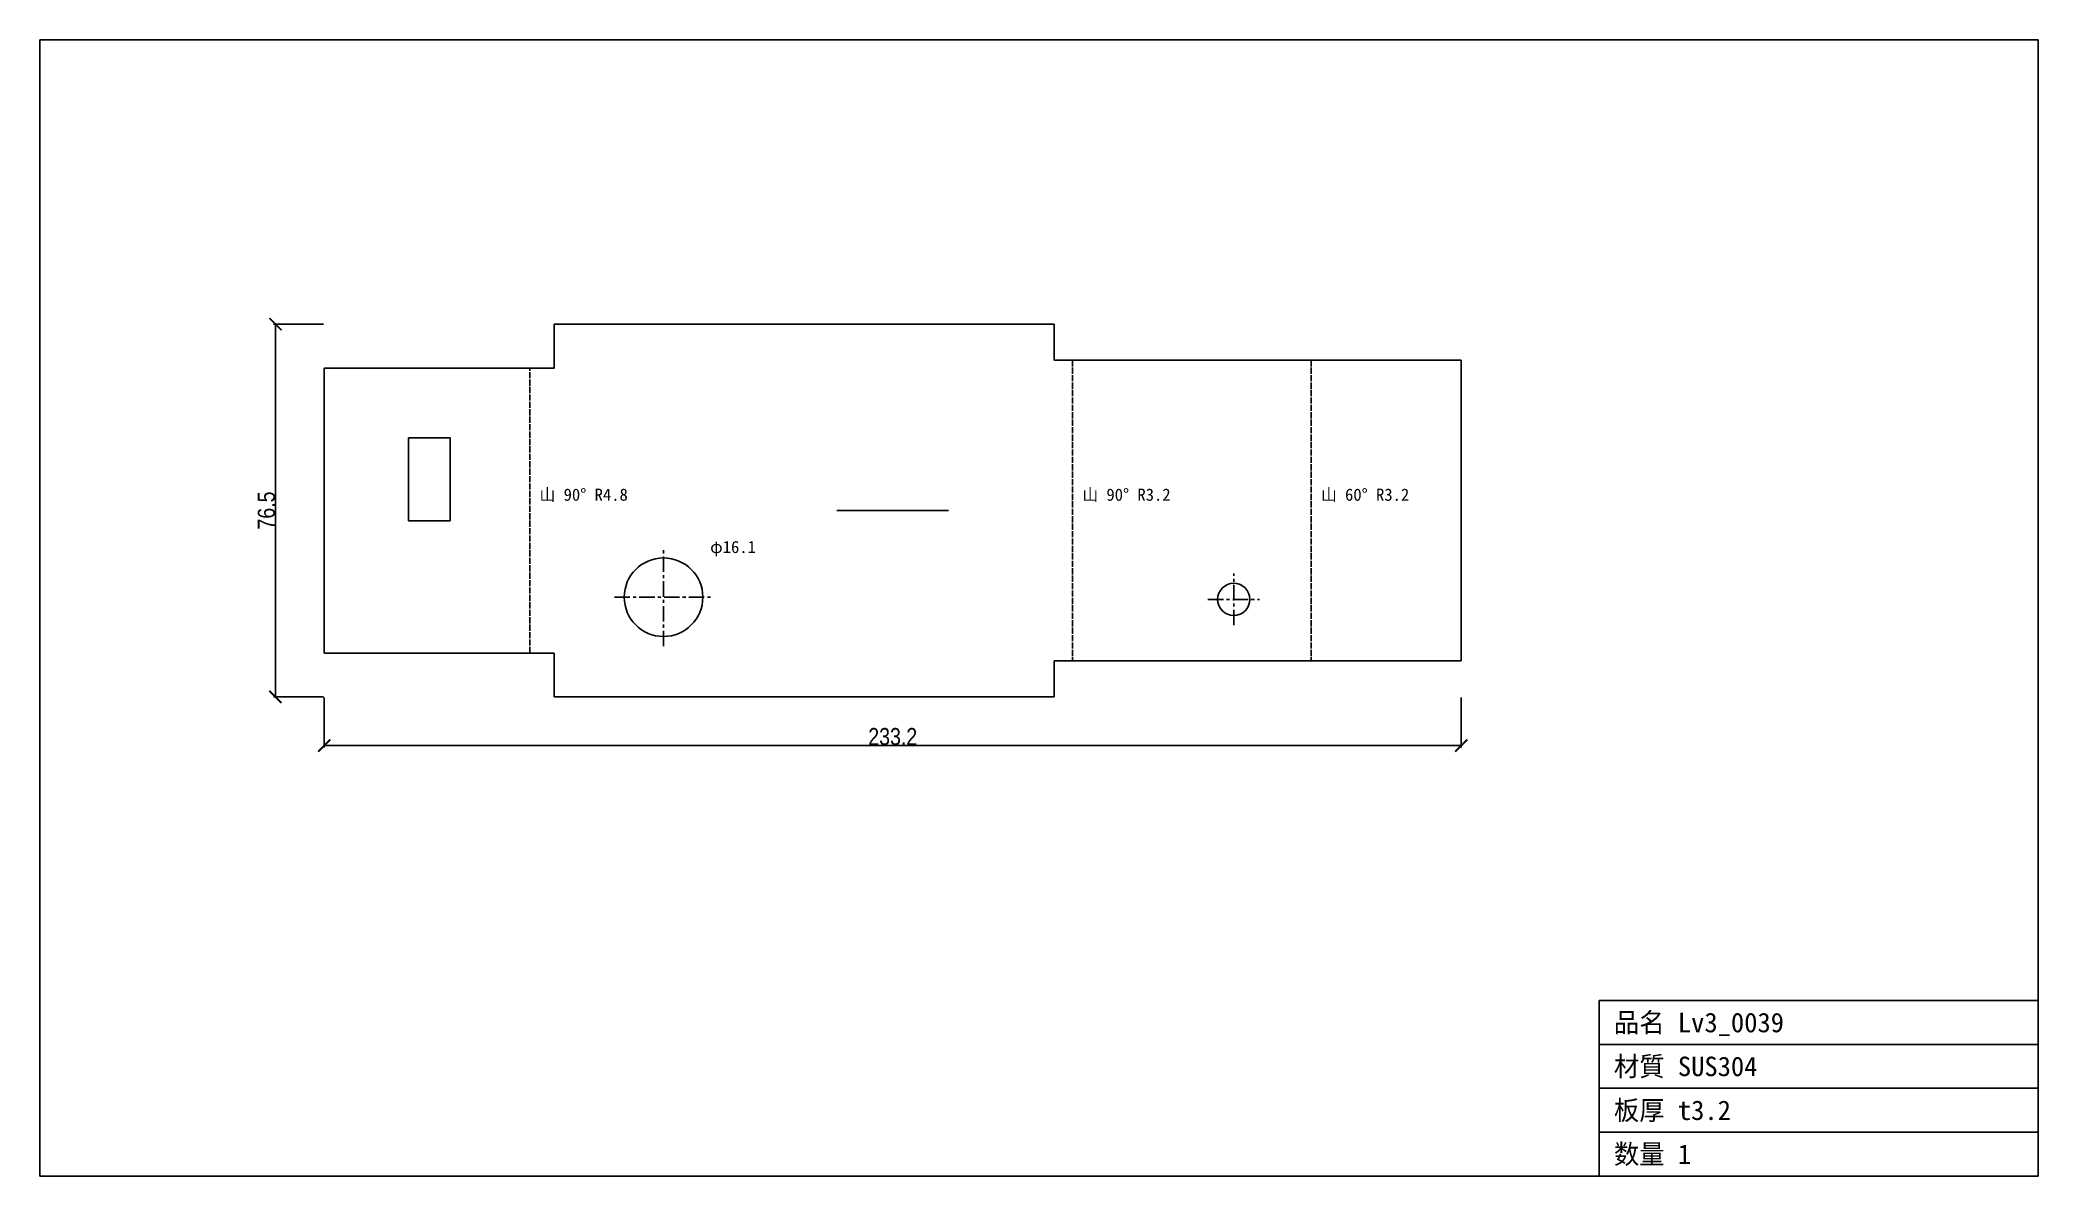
# Model space of a CAD drawing. Header units: millimetres. Extents: x -106 to 304, y -98 to 135.
import ezdxf

# ---------------------------------------------------------------- set-up
doc = ezdxf.new("R2010")
doc.units = ezdxf.units.MM
doc.linetypes.add('CENTER', pattern=[5.08, 3.175, -0.635, 0.635, -0.635])
doc.linetypes.add('DASHED', pattern=[1.524, 1.27, -0.254])
for name, color, linetype in [('ケガキ', 7, 'Continuous'), ('中心線', 7, 'Continuous'), ('図枠', 7, 'Continuous'), ('外形', 7, 'Continuous'), ('寸法', 7, 'Continuous'), ('文字', 7, 'Continuous'), ('曲げ線', 7, 'Continuous')]:
    doc.layers.add(name, color=color, linetype=linetype)
doc.styles.add('OpenSansCondensed-Light', font='OpenSansCondensed-Light.ttf')
doc.dimstyles.new('EZDXF', dxfattribs={"dimtxt": 0.25, "dimasz": 0.175, "dimexe": 0.375, "dimexo": 0.125, "dimgap": 0.1, "dimtad": 1, "dimlfac": 100, "dimzin": 12, "dimdsep": 46, "dimtxsty": 'OpenSansCondensed-Light', "dimblk": 'ARCHTICK', "dimcen": 2.5, "dimazin": 3, "dimtfac": 0.5, "dimtmove": 2, "dimatfit": 3})

# ---------------------------------------------------------------- blocks, each defined once
blk = doc.blocks.new('_ARCHTICK')
at = {"color": 0, "linetype": 'BYBLOCK', "const_width": 0.15}
blk.add_lwpolyline([(-0.5, -0.5), (0.5, 0.5)], dxfattribs=at)

msp = doc.modelspace()

# ---------------------------------------------------------------- linework, layer by layer
at = {"layer": 'ケガキ'}
msp.add_line((57.96, 38.25), (80.9, 38.25), dxfattribs=at)
at = {"layer": '中心線', "color": 1, "linetype": 'CENTER'}
for p, q in [((22.41, 10.4), (22.41, 30.52)), ((139.38, 14.72), (139.38, 25.32)), ((12.35, 20.46), (32.47, 20.46)), ((134.08, 20.02), (144.68, 20.02))]:
    msp.add_line(p, q, dxfattribs=at)
at = {"layer": '図枠'}
for p, q in [((304.36, 134.8), (-105.5, 134.8)), ((-105.5, 134.8), (-105.5, -98.31)), ((304.36, -98.31), (304.36, 134.8)), ((214.36, -98.31), (214.36, -62.31)), ((214.36, -62.31), (304.36, -62.31)), ((214.36, -71.31), (304.36, -71.31)), ((214.36, -80.31), (304.36, -80.31)), ((214.36, -89.31), (304.36, -89.31)), ((-105.5, -98.31), (304.36, -98.31))]:
    msp.add_line(p, q, dxfattribs=at)
at = {"layer": '外形'}
for p, q in [((102.54, 76.49), (0, 76.49)), ((0, 76.49), (0, 67.49)), ((102.54, 69.09), (102.54, 76.49)), ((0, 67.49), (-47.19, 67.49)), ((-47.19, 67.49), (-47.19, 9)), ((186.05, 69.09), (102.54, 69.09)), ((186.05, 7.4), (186.05, 69.09)), ((-29.89, 36.1), (-29.89, 53.17)), ((-29.89, 53.17), (-21.36, 53.17)), ((-21.36, 53.17), (-21.36, 36.1)), ((-21.36, 36.1), (-29.89, 36.1)), ((-47.19, 9), (0, 9)), ((0, 9), (0, 0)), ((102.54, 0), (102.54, 7.4)), ((102.54, 7.4), (186.05, 7.4)), ((0, 0), (102.54, 0))]:
    msp.add_line(p, q, dxfattribs=at)
for centre, radius in [((22.41, 20.46), 8.06), ((139.38, 20.02), 3.3)]:
    msp.add_circle(centre, radius, dxfattribs=at)
at = {"layer": '曲げ線', "color": 4, "linetype": 'DASHED'}
for p, q in [((-5.03, 9), (-5.03, 67.49)), ((106.31, 69.09), (106.31, 7.4)), ((155.26, 69.09), (155.26, 7.4))]:
    msp.add_line(p, q, dxfattribs=at)

# ---------------------------------------------------------------- texts
at = {"layer": '文字'}
for s, height, p in [('山 90° R4.8', 2.5, (-3.03, 40.25)), ('山 90° R3.2', 2.5, (108.31, 40.25)), ('山 60° R3.2', 2.5, (157.26, 40.25)), ('φ16.1', 2.5, (31.97, 29.52)), ('品名 Lv3_0039', 4, (217.36, -68.81)), ('材質 SUS304', 4, (217.36, -77.81)), ('板厚 t3.2', 4, (217.36, -86.81)), ('数量 1', 4, (217.36, -95.81))]:
    msp.add_text(s, height=height, dxfattribs=at).set_placement(p)

# ---------------------------------------------------------------- dimensions: what is measured, and where the dimension line sits
at = {"layer": '寸法'}
msp.add_linear_dim(base=(-57.19, 0), p1=(-47.19, 0), p2=(-47.19, 76.49), angle=90, dimstyle='EZDXF', override={"dimtxt": 3.5, "dimasz": 2.5, "dimdec": 1, "dimlfac": 1}, dxfattribs=at).render()
msp.add_linear_dim(base=(-47.19, -10), p1=(-47.19, 0), p2=(186.05, 0), dimstyle='EZDXF', override={"dimtxt": 3.5, "dimasz": 2.5, "dimdec": 1, "dimlfac": 1}, dxfattribs=at).render()

doc.saveas('drawing.dxf')
